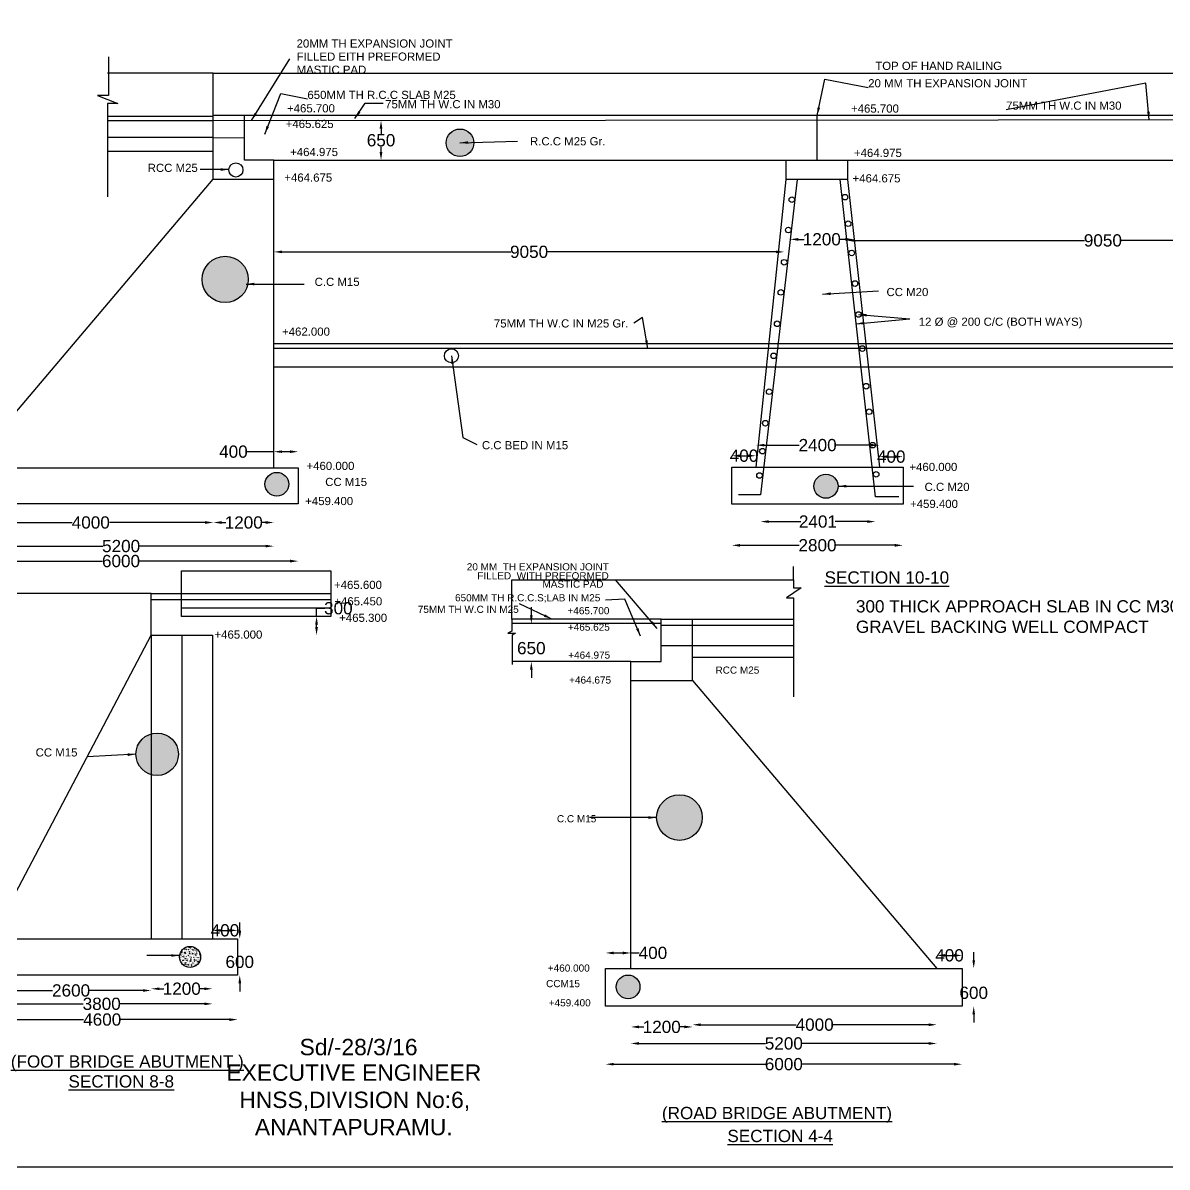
# Model space of a CAD drawing. Header units: inches. Extents: x 20490 to 23687, y 63 to 1928.
# Drawn here: x 21970 to 23091, y 63 to 1184 of the extents above; entities that cross this region are included whole.
import ezdxf

# ---------------------------------------------------------------- set-up
doc = ezdxf.new("R2010")
doc.units = ezdxf.units.IN
doc.header["$MEASUREMENT"] = 0
doc.layers.add('DIMENSIONS', color=255, linetype='Continuous')
doc.layers.add('TEXT', color=1, linetype='Continuous')
doc.styles.get("Standard").update_dxf_attribs({"font": 'arial.ttf', "height": 12})
doc.dimstyles.get("Standard").update_dxf_attribs({"dimtxt": 12, "dimasz": 8, "dimexe": 0.18, "dimexo": 0.0625, "dimgap": 0.09, "dimtad": 0, "dimtih": 1, "dimtoh": 1, "dimdec": 4, "dimzin": 0, "dimdsep": 46, "dimtxsty": 'Standard', "dimcen": 0.09, "dimse1": 1, "dimse2": 1, "dimadec": 0, "dimazin": 0, "dimtfac": 1, "dimtdec": 4, "dimtofl": 0, "dimtmove": 0, "dimatfit": 3, "dimfxl": 1, "dimtolj": 1, "dimtzin": 0, "dimarcsym": 0})
pattern_1 = [(50, (0, 0), (3.5863009, -0.31376067), [0.375, -4.125]), (355, (0, 0), (-0.69375667, 3.76096067), [0.3, -3.3]), (100.4514, (0.299, -0.026), (2.8925469, 3.4471977), [0.31870095, -3.50571056]), (46.1842, (0, 1), (5.33620524, -0.8275951), [0.5625, -6.1875]), (96.6356, (0.4447, 0.931), (4.6733135, 4.8705894), [0.4780514, -5.258565]), (351.1842, (0, 1), (4.6733097, 4.870593), [0.45, -4.95]), (21, (0.5, 0.75), (2.98453526, -2.01309445), [0.375, -4.125]), (326, (0.5, 0.75), (1.21657666, 3.6257502), [0.3, -3.3]), (71.4514, (0.7487, 0.5822), (4.20111314, 1.6126525), [0.31870095, -3.50571056]), (37.5, (0, 0), (0.06079928, 1.66446927), [0, -3.26, 0, -3.35, 0, -3.3125]), (7.5, (0, 0), (1.31534769, 1.97205856), [0, -1.91, 0, -3.185, 0, -1.2625]), (327.5, (-1.115, 0), (2.66911218, -0.11277436), [0, -1.25, 0, -3.9, 0, -5.175]), (317.5, (-1.615, 0), (2.91593085, 0.5005249), [0, -1.625, 0, -2.59, 0, -3.675])]

# ---------------------------------------------------------------- blocks, each defined once
blk = doc.blocks.new('*D88')
at = {"layer": 'Defpoints', "color": 0, "transparency": 16777216}
for p in [(22155.5, 602.6), (22257.5, 602.6), (22155.5, 584.3)]:
    blk.add_point(p, dxfattribs=at)
at = {"layer": 'DIMENSIONS', "color": 0, "lineweight": -2, "transparency": 16777216}
for p, q in [((22257.5, 602.6), (22257.5, 610.6)), ((22257.5, 610.6), (22265.5, 610.6)), ((22257.5, 592.3), (22257.5, 594.6))]:
    blk.add_line(p, q, dxfattribs=at)
at = {"layer": 'DIMENSIONS', "color": 0, "transparency": 16777216}
for points in [[(22256.2, 594.6), (22258.9, 594.6), (22257.5, 602.6)], [(22256.2, 592.3), (22258.9, 592.3), (22257.5, 584.3)]]:
    blk.add_solid(points, dxfattribs=at)
at = {"layer": 'DIMENSIONS', "color": 0, "transparency": 16777216, "insert": (22278.9, 610.6), "char_height": 12, "attachment_point": 5}
blk.add_mtext('\\A1;300', dxfattribs=at)
blk = doc.blocks.new('*D89')
at = {"layer": 'Defpoints', "color": 0, "transparency": 16777216}
for p in [(22180.2, 295.1), (22155.5, 286.8), (22180.2, 286.8)]:
    blk.add_point(p, dxfattribs=at)
at = {"layer": 'DIMENSIONS', "color": 0, "lineweight": -2, "transparency": 16777216}
blk.add_line((22163.5, 295.1), (22172.2, 295.1), dxfattribs=at)
at = {"layer": 'DIMENSIONS', "color": 0, "transparency": 16777216}
for points in [[(22163.5, 296.4), (22163.5, 293.8), (22155.5, 295.1)], [(22172.2, 296.4), (22172.2, 293.8), (22180.2, 295.1)]]:
    blk.add_solid(points, dxfattribs=at)
at = {"layer": 'DIMENSIONS', "color": 0, "transparency": 16777216, "insert": (22167.8, 295.1), "char_height": 12, "attachment_point": 5}
blk.add_mtext('\\A1;400', dxfattribs=at)
blk = doc.blocks.new('*D90')
at = {"layer": 'Defpoints', "color": 0, "transparency": 16777216}
for p in [(22180.2, 286.8), (22180.2, 251.2), (22182.3, 251.2)]:
    blk.add_point(p, dxfattribs=at)
at = {"layer": 'DIMENSIONS', "color": 0, "lineweight": -2, "transparency": 16777216}
for p, q in [((22182.3, 294.8), (22182.3, 302.8)), ((22182.3, 243.2), (22182.3, 235.2))]:
    blk.add_line(p, q, dxfattribs=at)
at = {"layer": 'DIMENSIONS', "color": 0, "transparency": 16777216}
for points in [[(22181, 294.8), (22183.7, 294.8), (22182.3, 286.8)], [(22181, 243.2), (22183.7, 243.2), (22182.3, 251.2)]]:
    blk.add_solid(points, dxfattribs=at)
at = {"layer": 'DIMENSIONS', "color": 0, "transparency": 16777216, "insert": (22182.3, 264.2), "char_height": 12, "attachment_point": 5}
blk.add_mtext('\\A1;600', dxfattribs=at)
blk = doc.blocks.new('*D92')
at = {"layer": 'Defpoints', "color": 0, "transparency": 16777216}
for p in [(21938.7, 286.8), (22095.5, 286.8), (22095.5, 236.2)]:
    blk.add_point(p, dxfattribs=at)
at = {"layer": 'DIMENSIONS', "color": 0, "lineweight": -2, "transparency": 16777216}
for p, q in [((21946.7, 236.2), (21999, 236.2)), ((22087.5, 236.2), (22035.2, 236.2))]:
    blk.add_line(p, q, dxfattribs=at)
at = {"layer": 'DIMENSIONS', "color": 0, "transparency": 16777216}
for points in [[(21946.7, 237.5), (21946.7, 234.9), (21938.7, 236.2)], [(22087.5, 237.5), (22087.5, 234.9), (22095.5, 236.2)]]:
    blk.add_solid(points, dxfattribs=at)
at = {"layer": 'DIMENSIONS', "color": 0, "transparency": 16777216, "insert": (22017.1, 236.2), "char_height": 12, "attachment_point": 5}
blk.add_mtext('\\A1;2600', dxfattribs=at)
blk = doc.blocks.new('*D93')
at = {"layer": 'Defpoints', "color": 0, "transparency": 16777216}
for p in [(22095.5, 286.8), (22155.5, 286.8), (22155.5, 237.9)]:
    blk.add_point(p, dxfattribs=at)
at = {"layer": 'DIMENSIONS', "color": 0, "lineweight": -2, "transparency": 16777216}
for p, q in [((22103.5, 237.9), (22108.1, 237.9)), ((22147.5, 237.9), (22142.9, 237.9))]:
    blk.add_line(p, q, dxfattribs=at)
at = {"layer": 'DIMENSIONS', "color": 0, "transparency": 16777216}
for points in [[(22103.5, 239.2), (22103.5, 236.6), (22095.5, 237.9)], [(22147.5, 239.2), (22147.5, 236.6), (22155.5, 237.9)]]:
    blk.add_solid(points, dxfattribs=at)
at = {"layer": 'DIMENSIONS', "color": 0, "transparency": 16777216, "insert": (22125.5, 237.9), "char_height": 12, "attachment_point": 5}
blk.add_mtext('\\A1;1200', dxfattribs=at)
blk = doc.blocks.new('*D94')
at = {"layer": 'Defpoints', "color": 0, "transparency": 16777216}
for p in [(21938.7, 286.8), (22155.5, 286.7), (22155.5, 223.1)]:
    blk.add_point(p, dxfattribs=at)
at = {"layer": 'DIMENSIONS', "color": 0, "lineweight": -2, "transparency": 16777216}
for p, q in [((21946.7, 223.1), (22029.1, 223.1)), ((22147.5, 223.1), (22065.1, 223.1))]:
    blk.add_line(p, q, dxfattribs=at)
at = {"layer": 'DIMENSIONS', "color": 0, "transparency": 16777216}
for points in [[(21946.7, 224.5), (21946.7, 221.8), (21938.7, 223.1)], [(22147.5, 224.5), (22147.5, 221.8), (22155.5, 223.1)]]:
    blk.add_solid(points, dxfattribs=at)
at = {"layer": 'DIMENSIONS', "color": 0, "transparency": 16777216, "insert": (22047.1, 223.1), "char_height": 12, "attachment_point": 5}
blk.add_mtext('\\A1;3800', dxfattribs=at)
blk = doc.blocks.new('*D95')
at = {"layer": 'Defpoints', "color": 0, "transparency": 16777216}
for p in [(21915.1, 251.2), (22180.2, 251.2), (22180.2, 207.7)]:
    blk.add_point(p, dxfattribs=at)
at = {"layer": 'DIMENSIONS', "color": 0, "lineweight": -2, "transparency": 16777216}
for p, q in [((21923.1, 207.7), (22029.4, 207.7)), ((22172.2, 207.7), (22065.9, 207.7))]:
    blk.add_line(p, q, dxfattribs=at)
at = {"layer": 'DIMENSIONS', "color": 0, "transparency": 16777216}
for points in [[(21923.1, 209), (21923.1, 206.3), (21915.1, 207.7)], [(22172.2, 209), (22172.2, 206.3), (22180.2, 207.7)]]:
    blk.add_solid(points, dxfattribs=at)
at = {"layer": 'DIMENSIONS', "color": 0, "transparency": 16777216, "insert": (22047.6, 207.7), "char_height": 12, "attachment_point": 5}
blk.add_mtext('\\A1;4600', dxfattribs=at)
blk = doc.blocks.new('*D96')
at = {"layer": 'Defpoints', "color": 0, "transparency": 16777216}
for p in [(22565.4, 273), (22540.7, 257.9), (22565.4, 257.9)]:
    blk.add_point(p, dxfattribs=at)
at = {"layer": 'DIMENSIONS', "color": 0, "lineweight": -2, "transparency": 16777216}
for p, q in [((22548.7, 273), (22557.4, 273)), ((22565.4, 273), (22573.4, 273))]:
    blk.add_line(p, q, dxfattribs=at)
at = {"layer": 'DIMENSIONS', "color": 0, "transparency": 16777216}
for points in [[(22548.7, 274.3), (22548.7, 271.6), (22540.7, 273)], [(22557.4, 274.3), (22557.4, 271.6), (22565.4, 273)]]:
    blk.add_solid(points, dxfattribs=at)
at = {"layer": 'DIMENSIONS', "color": 0, "transparency": 16777216, "insert": (22587, 273), "char_height": 12, "attachment_point": 5}
blk.add_mtext('\\A1;400', dxfattribs=at)
blk = doc.blocks.new('*D97')
at = {"layer": 'Defpoints', "color": 0, "transparency": 16777216}
for p in [(22625.8, 539.9), (22565.4, 257.9), (22625.8, 200.5)]:
    blk.add_point(p, dxfattribs=at)
at = {"layer": 'DIMENSIONS', "color": 0, "lineweight": -2, "transparency": 16777216}
for p, q in [((22573.4, 200.5), (22578.2, 200.5)), ((22617.8, 200.5), (22613, 200.5))]:
    blk.add_line(p, q, dxfattribs=at)
at = {"layer": 'DIMENSIONS', "color": 0, "transparency": 16777216}
for points in [[(22573.4, 201.9), (22573.4, 199.2), (22565.4, 200.5)], [(22617.8, 201.9), (22617.8, 199.2), (22625.8, 200.5)]]:
    blk.add_solid(points, dxfattribs=at)
at = {"layer": 'DIMENSIONS', "color": 0, "transparency": 16777216, "insert": (22595.6, 200.5), "char_height": 12, "attachment_point": 5}
blk.add_mtext('\\A1;1200', dxfattribs=at)
blk = doc.blocks.new('*D98')
at = {"layer": 'Defpoints', "color": 0, "transparency": 16777216}
for p in [(22625.8, 539.8), (22865, 257.9), (22865, 202.7)]:
    blk.add_point(p, dxfattribs=at)
at = {"layer": 'DIMENSIONS', "color": 0, "lineweight": -2, "transparency": 16777216}
for p, q in [((22633.8, 202.7), (22727.2, 202.7)), ((22857, 202.7), (22763.6, 202.7))]:
    blk.add_line(p, q, dxfattribs=at)
at = {"layer": 'DIMENSIONS', "color": 0, "transparency": 16777216}
for points in [[(22633.8, 204), (22633.8, 201.3), (22625.8, 202.7)], [(22857, 204), (22857, 201.3), (22865, 202.7)]]:
    blk.add_solid(points, dxfattribs=at)
at = {"layer": 'DIMENSIONS', "color": 0, "transparency": 16777216, "insert": (22745.4, 202.7), "char_height": 12, "attachment_point": 5}
blk.add_mtext('\\A1;4000', dxfattribs=at)
blk = doc.blocks.new('*D99')
at = {"layer": 'Defpoints', "color": 0, "transparency": 16777216}
for p in [(22565.4, 257.9), (22865, 257.8), (22865, 184.3)]:
    blk.add_point(p, dxfattribs=at)
at = {"layer": 'DIMENSIONS', "color": 0, "lineweight": -2, "transparency": 16777216}
for p, q in [((22573.4, 184.3), (22697.2, 184.3)), ((22857, 184.3), (22733.2, 184.3))]:
    blk.add_line(p, q, dxfattribs=at)
at = {"layer": 'DIMENSIONS', "color": 0, "transparency": 16777216}
for points in [[(22573.4, 185.7), (22573.4, 183), (22565.4, 184.3)], [(22857, 185.7), (22857, 183), (22865, 184.3)]]:
    blk.add_solid(points, dxfattribs=at)
at = {"layer": 'DIMENSIONS', "color": 0, "transparency": 16777216, "insert": (22715.2, 184.3), "char_height": 12, "attachment_point": 5}
blk.add_mtext('\\A1;5200', dxfattribs=at)
blk = doc.blocks.new('*D100')
at = {"layer": 'Defpoints', "color": 0, "transparency": 16777216}
for p in [(22540.7, 220.9), (22889.8, 220.9), (22889.8, 164)]:
    blk.add_point(p, dxfattribs=at)
at = {"layer": 'DIMENSIONS', "color": 0, "lineweight": -2, "transparency": 16777216}
for p, q in [((22548.7, 164), (22697.2, 164)), ((22881.8, 164), (22733.3, 164))]:
    blk.add_line(p, q, dxfattribs=at)
at = {"layer": 'DIMENSIONS', "color": 0, "transparency": 16777216}
for points in [[(22548.7, 165.3), (22548.7, 162.7), (22540.7, 164)], [(22881.8, 165.3), (22881.8, 162.7), (22889.8, 164)]]:
    blk.add_solid(points, dxfattribs=at)
at = {"layer": 'DIMENSIONS', "color": 0, "transparency": 16777216, "insert": (22715.2, 164), "char_height": 12, "attachment_point": 5}
blk.add_mtext('\\A1;6000', dxfattribs=at)
blk = doc.blocks.new('*D101')
at = {"layer": 'Defpoints', "color": 0, "transparency": 16777216}
for p in [(22889.8, 257.9), (22889.8, 220.9), (22901.2, 220.9)]:
    blk.add_point(p, dxfattribs=at)
at = {"layer": 'DIMENSIONS', "color": 0, "lineweight": -2, "transparency": 16777216}
for p, q in [((22901.2, 265.9), (22901.2, 273.9)), ((22901.2, 212.9), (22901.2, 204.9))]:
    blk.add_line(p, q, dxfattribs=at)
at = {"layer": 'DIMENSIONS', "color": 0, "transparency": 16777216}
for points in [[(22899.9, 265.9), (22902.5, 265.9), (22901.2, 257.9)], [(22899.9, 212.9), (22902.5, 212.9), (22901.2, 220.9)]]:
    blk.add_solid(points, dxfattribs=at)
at = {"layer": 'DIMENSIONS', "color": 0, "transparency": 16777216, "insert": (22901.2, 233.9), "char_height": 12, "attachment_point": 5}
blk.add_mtext('\\A1;600', dxfattribs=at)
blk = doc.blocks.new('*D102')
at = {"layer": 'Defpoints', "color": 0, "transparency": 16777216}
for p in [(22889.9, 270.6), (22865, 257.9), (22889.9, 257.9)]:
    blk.add_point(p, dxfattribs=at)
at = {"layer": 'DIMENSIONS', "color": 0, "lineweight": -2, "transparency": 16777216}
blk.add_line((22873, 270.6), (22881.9, 270.6), dxfattribs=at)
at = {"layer": 'DIMENSIONS', "color": 0, "transparency": 16777216}
for points in [[(22873, 271.9), (22873, 269.2), (22865, 270.6)], [(22881.9, 271.9), (22881.9, 269.2), (22889.9, 270.6)]]:
    blk.add_solid(points, dxfattribs=at)
at = {"layer": 'DIMENSIONS', "color": 0, "transparency": 16777216, "insert": (22877.5, 270.6), "char_height": 12, "attachment_point": 5}
blk.add_mtext('\\A1;400', dxfattribs=at)
blk = doc.blocks.new('*D103')
at = {"layer": 'Defpoints', "color": 0, "transparency": 16777216}
for p in [(22469.6, 595.6), (22467.9, 558.5), (22469.6, 558.5)]:
    blk.add_point(p, dxfattribs=at)
at = {"layer": 'DIMENSIONS', "color": 0, "lineweight": -2, "transparency": 16777216}
for p, q in [((22467.9, 603.6), (22467.9, 611.6)), ((22467.9, 550.5), (22467.9, 542.5))]:
    blk.add_line(p, q, dxfattribs=at)
at = {"layer": 'DIMENSIONS', "color": 0, "transparency": 16777216}
for points in [[(22466.6, 603.6), (22469.2, 603.6), (22467.9, 595.6)], [(22466.6, 550.5), (22469.2, 550.5), (22467.9, 558.5)]]:
    blk.add_solid(points, dxfattribs=at)
at = {"layer": 'DIMENSIONS', "color": 0, "transparency": 16777216, "insert": (22467.9, 571.5), "char_height": 12, "attachment_point": 5}
blk.add_mtext('\\A1;650', dxfattribs=at)
blk = doc.blocks.new('*D104')
at = {"layer": 'Defpoints', "color": 0, "transparency": 16777216}
for p in [(22313.4, 1088.4), (22313.4, 1049.5), (22320.7, 1049.5)]:
    blk.add_point(p, dxfattribs=at)
at = {"layer": 'DIMENSIONS', "color": 0, "lineweight": -2, "transparency": 16777216}
for p, q in [((22320.7, 1080.4), (22320.7, 1075.2)), ((22320.7, 1057.5), (22320.7, 1062.7))]:
    blk.add_line(p, q, dxfattribs=at)
at = {"layer": 'DIMENSIONS', "color": 0, "transparency": 16777216}
for points in [[(22319.3, 1080.4), (22322, 1080.4), (22320.7, 1088.4)], [(22319.3, 1057.5), (22322, 1057.5), (22320.7, 1049.5)]]:
    blk.add_solid(points, dxfattribs=at)
at = {"layer": 'DIMENSIONS', "color": 0, "transparency": 16777216, "insert": (22320.7, 1069), "char_height": 12, "attachment_point": 5}
blk.add_mtext('\\A1;650', dxfattribs=at)
blk = doc.blocks.new('*D105')
at = {"layer": 'Defpoints', "color": 0, "transparency": 16777216}
for p in [(22215.7, 957.1), (22715.6, 959.7), (22715.6, 952.3)]:
    blk.add_point(p, dxfattribs=at)
at = {"layer": 'DIMENSIONS', "color": 0, "lineweight": -2, "transparency": 16777216}
for p, q in [((22223.7, 959.7), (22447.7, 959.7)), ((22707.6, 959.7), (22483.7, 959.7))]:
    blk.add_line(p, q, dxfattribs=at)
at = {"layer": 'DIMENSIONS', "color": 0, "transparency": 16777216}
for points in [[(22223.7, 961), (22223.7, 958.4), (22215.7, 959.7)], [(22707.6, 961), (22707.6, 958.4), (22715.6, 959.7)]]:
    blk.add_solid(points, dxfattribs=at)
at = {"layer": 'DIMENSIONS', "color": 0, "transparency": 16777216, "insert": (22465.7, 959.7), "char_height": 12, "attachment_point": 5}
blk.add_mtext('\\A1;9050', dxfattribs=at)
blk = doc.blocks.new('*D106')
at = {"layer": 'Defpoints', "color": 0, "transparency": 16777216}
for p in [(22776.9, 970.9), (23278.5, 970.9), (23278.5, 970.9)]:
    blk.add_point(p, dxfattribs=at)
at = {"layer": 'DIMENSIONS', "color": 0, "lineweight": -2, "transparency": 16777216}
for p, q in [((22784.9, 970.9), (23009.7, 970.9)), ((23270.5, 970.9), (23045.7, 970.9))]:
    blk.add_line(p, q, dxfattribs=at)
at = {"layer": 'DIMENSIONS', "color": 0, "transparency": 16777216}
for points in [[(22784.9, 972.2), (22784.9, 969.5), (22776.9, 970.9)], [(23270.5, 972.2), (23270.5, 969.5), (23278.5, 970.9)]]:
    blk.add_solid(points, dxfattribs=at)
at = {"layer": 'DIMENSIONS', "color": 0, "transparency": 16777216, "insert": (23027.7, 970.9), "char_height": 12, "attachment_point": 5}
blk.add_mtext('\\A1;9050', dxfattribs=at)
blk = doc.blocks.new('*D109')
at = {"layer": 'Defpoints', "color": 0, "transparency": 16777216}
for p in [(22239.6, 764), (22215.7, 748.2), (22239.6, 748.2)]:
    blk.add_point(p, dxfattribs=at)
at = {"layer": 'DIMENSIONS', "color": 0, "lineweight": -2, "transparency": 16777216}
for p, q in [((22215.7, 764), (22189.7, 764)), ((22231.6, 764), (22223.7, 764))]:
    blk.add_line(p, q, dxfattribs=at)
at = {"layer": 'DIMENSIONS', "color": 0, "transparency": 16777216}
for points in [[(22223.7, 765.3), (22223.7, 762.7), (22215.7, 764)], [(22231.6, 765.3), (22231.6, 762.7), (22239.6, 764)]]:
    blk.add_solid(points, dxfattribs=at)
at = {"layer": 'DIMENSIONS', "color": 0, "transparency": 16777216, "insert": (22176.1, 764), "char_height": 12, "attachment_point": 5}
blk.add_mtext('\\A1;400', dxfattribs=at)
blk = doc.blocks.new('*D110')
at = {"layer": 'Defpoints', "color": 0, "transparency": 16777216}
for p in [(22156.4, 1031.1), (21916.5, 748.2), (22156.4, 694.6)]:
    blk.add_point(p, dxfattribs=at)
at = {"layer": 'DIMENSIONS', "color": 0, "lineweight": -2, "transparency": 16777216}
for p, q in [((21924.5, 694.6), (22018.2, 694.6)), ((22148.4, 694.6), (22054.7, 694.6))]:
    blk.add_line(p, q, dxfattribs=at)
at = {"layer": 'DIMENSIONS', "color": 0, "transparency": 16777216}
for points in [[(21924.5, 696), (21924.5, 693.3), (21916.5, 694.6)], [(22148.4, 696), (22148.4, 693.3), (22156.4, 694.6)]]:
    blk.add_solid(points, dxfattribs=at)
at = {"layer": 'DIMENSIONS', "color": 0, "transparency": 16777216, "insert": (22036.4, 694.6), "char_height": 12, "attachment_point": 5}
blk.add_mtext('\\A1;4000', dxfattribs=at)
blk = doc.blocks.new('*D111')
at = {"layer": 'Defpoints', "color": 0, "transparency": 16777216}
for p in [(22156.6, 1031.1), (22215.7, 1031.1), (22215.7, 694.6)]:
    blk.add_point(p, dxfattribs=at)
at = {"layer": 'DIMENSIONS', "color": 0, "lineweight": -2, "transparency": 16777216}
for p, q in [((22164.6, 694.6), (22168.8, 694.6)), ((22207.7, 694.6), (22203.6, 694.6))]:
    blk.add_line(p, q, dxfattribs=at)
at = {"layer": 'DIMENSIONS', "color": 0, "transparency": 16777216}
for points in [[(22164.6, 696), (22164.6, 693.3), (22156.6, 694.6)], [(22207.7, 696), (22207.7, 693.3), (22215.7, 694.6)]]:
    blk.add_solid(points, dxfattribs=at)
at = {"layer": 'DIMENSIONS', "color": 0, "transparency": 16777216, "insert": (22186.2, 694.6), "char_height": 12, "attachment_point": 5}
blk.add_mtext('\\A1;1200', dxfattribs=at)
blk = doc.blocks.new('*D112')
at = {"layer": 'Defpoints', "color": 0, "transparency": 16777216}
for p in [(22215.7, 756.2), (21916.5, 748.2), (22215.7, 671.5)]:
    blk.add_point(p, dxfattribs=at)
at = {"layer": 'DIMENSIONS', "color": 0, "lineweight": -2, "transparency": 16777216}
for p, q in [((21924.5, 671.5), (22048.1, 671.5)), ((22207.7, 671.5), (22084.1, 671.5))]:
    blk.add_line(p, q, dxfattribs=at)
at = {"layer": 'DIMENSIONS', "color": 0, "transparency": 16777216}
for points in [[(21924.5, 672.8), (21924.5, 670.2), (21916.5, 671.5)], [(22207.7, 672.8), (22207.7, 670.2), (22215.7, 671.5)]]:
    blk.add_solid(points, dxfattribs=at)
at = {"layer": 'DIMENSIONS', "color": 0, "transparency": 16777216, "insert": (22066.1, 671.5), "char_height": 12, "attachment_point": 5}
blk.add_mtext('\\A1;5200', dxfattribs=at)
blk = doc.blocks.new('*D113')
at = {"layer": 'Defpoints', "color": 0, "transparency": 16777216}
for p in [(21892.4, 712.9), (22239.6, 712.9), (22239.6, 656.8)]:
    blk.add_point(p, dxfattribs=at)
at = {"layer": 'DIMENSIONS', "color": 0, "lineweight": -2, "transparency": 16777216}
for p, q in [((21900.4, 656.8), (22047.9, 656.8)), ((22231.6, 656.8), (22084, 656.8))]:
    blk.add_line(p, q, dxfattribs=at)
at = {"layer": 'DIMENSIONS', "color": 0, "transparency": 16777216}
for points in [[(21900.4, 658.2), (21900.4, 655.5), (21892.4, 656.8)], [(22231.6, 658.2), (22231.6, 655.5), (22239.6, 656.8)]]:
    blk.add_solid(points, dxfattribs=at)
at = {"layer": 'DIMENSIONS', "color": 0, "transparency": 16777216, "insert": (22066, 656.8), "char_height": 12, "attachment_point": 5}
blk.add_mtext('\\A1;6000', dxfattribs=at)
blk = doc.blocks.new('*D115')
at = {"layer": 'Defpoints', "color": 0, "transparency": 16777216}
for p in [(22688.1, 760), (22664.4, 748.8), (22688.1, 748.8)]:
    blk.add_point(p, dxfattribs=at)
at = {"layer": 'DIMENSIONS', "color": 0, "lineweight": -2, "transparency": 16777216}
blk.add_line((22672.4, 760), (22680.1, 760), dxfattribs=at)
at = {"layer": 'DIMENSIONS', "color": 0, "transparency": 16777216}
for points in [[(22672.4, 761.3), (22672.4, 758.7), (22664.4, 760)], [(22680.1, 761.3), (22680.1, 758.7), (22688.1, 760)]]:
    blk.add_solid(points, dxfattribs=at)
at = {"layer": 'DIMENSIONS', "color": 0, "transparency": 16777216, "insert": (22676.2, 760), "char_height": 12, "attachment_point": 5}
blk.add_mtext('\\A1;400', dxfattribs=at)
blk = doc.blocks.new('*D116')
at = {"layer": 'Defpoints', "color": 0, "transparency": 16777216}
for p in [(22808.5, 770.4), (22808.5, 752.4), (22688.1, 748.8)]:
    blk.add_point(p, dxfattribs=at)
at = {"layer": 'DIMENSIONS', "color": 0, "lineweight": -2, "transparency": 16777216}
for p, q in [((22696.1, 770.4), (22730.2, 770.4)), ((22800.5, 770.4), (22766.4, 770.4))]:
    blk.add_line(p, q, dxfattribs=at)
at = {"layer": 'DIMENSIONS', "color": 0, "transparency": 16777216}
for points in [[(22696.1, 771.7), (22696.1, 769.1), (22688.1, 770.4)], [(22800.5, 771.7), (22800.5, 769.1), (22808.5, 770.4)]]:
    blk.add_solid(points, dxfattribs=at)
at = {"layer": 'DIMENSIONS', "color": 0, "transparency": 16777216, "insert": (22748.3, 770.4), "char_height": 12, "attachment_point": 5}
blk.add_mtext('\\A1;2400', dxfattribs=at)
blk = doc.blocks.new('*D117')
at = {"layer": 'Defpoints', "color": 0, "transparency": 16777216}
for p in [(22831.9, 759.1), (22808.9, 748.8), (22831.9, 748.8)]:
    blk.add_point(p, dxfattribs=at)
at = {"layer": 'DIMENSIONS', "color": 0, "lineweight": -2, "transparency": 16777216}
blk.add_line((22816.9, 759.1), (22823.9, 759.1), dxfattribs=at)
at = {"layer": 'DIMENSIONS', "color": 0, "transparency": 16777216}
for points in [[(22816.9, 760.5), (22816.9, 757.8), (22808.9, 759.1)], [(22823.9, 760.5), (22823.9, 757.8), (22831.9, 759.1)]]:
    blk.add_solid(points, dxfattribs=at)
at = {"layer": 'DIMENSIONS', "color": 0, "transparency": 16777216, "insert": (22820.4, 759.1), "char_height": 12, "attachment_point": 5}
blk.add_mtext('\\A1;400', dxfattribs=at)
blk = doc.blocks.new('*D118')
at = {"layer": 'Defpoints', "color": 0, "transparency": 16777216}
for p in [(22692.3, 721.6), (22805, 719.8), (22805, 695.5)]:
    blk.add_point(p, dxfattribs=at)
at = {"layer": 'DIMENSIONS', "color": 0, "lineweight": -2, "transparency": 16777216}
for p, q in [((22700.3, 695.5), (22731.7, 695.5)), ((22797, 695.5), (22765.6, 695.5))]:
    blk.add_line(p, q, dxfattribs=at)
at = {"layer": 'DIMENSIONS', "color": 0, "transparency": 16777216}
for points in [[(22700.3, 696.8), (22700.3, 694.2), (22692.3, 695.5)], [(22797, 696.8), (22797, 694.2), (22805, 695.5)]]:
    blk.add_solid(points, dxfattribs=at)
at = {"layer": 'DIMENSIONS', "color": 0, "transparency": 16777216, "insert": (22748.6, 695.5), "char_height": 12, "attachment_point": 5}
blk.add_mtext('\\A1;2401', dxfattribs=at)
blk = doc.blocks.new('*D119')
at = {"layer": 'Defpoints', "color": 0, "transparency": 16777216}
for p in [(22664.4, 712.7), (22831.9, 712.7), (22831.9, 672.3)]:
    blk.add_point(p, dxfattribs=at)
at = {"layer": 'DIMENSIONS', "color": 0, "lineweight": -2, "transparency": 16777216}
for p, q in [((22672.4, 672.3), (22730.1, 672.3)), ((22823.9, 672.3), (22766.3, 672.3))]:
    blk.add_line(p, q, dxfattribs=at)
at = {"layer": 'DIMENSIONS', "color": 0, "transparency": 16777216}
for points in [[(22672.4, 673.6), (22672.4, 670.9), (22664.4, 672.3)], [(22823.9, 673.6), (22823.9, 670.9), (22831.9, 672.3)]]:
    blk.add_solid(points, dxfattribs=at)
at = {"layer": 'DIMENSIONS', "color": 0, "transparency": 16777216, "insert": (22748.2, 672.3), "char_height": 12, "attachment_point": 5}
blk.add_mtext('\\A1;2800', dxfattribs=at)
blk = doc.blocks.new('*D120')
at = {"layer": 'Defpoints', "color": 0, "transparency": 16777216}
for p in [(22721.4, 971.2), (22783.4, 972), (22783.4, 972)]:
    blk.add_point(p, dxfattribs=at)
at = {"layer": 'DIMENSIONS', "color": 0, "lineweight": -2, "transparency": 16777216}
for p, q in [((22729.4, 972), (22735, 972)), ((22775.4, 972), (22769.8, 972))]:
    blk.add_line(p, q, dxfattribs=at)
at = {"layer": 'DIMENSIONS', "color": 0, "transparency": 16777216}
for points in [[(22729.4, 973.3), (22729.4, 970.6), (22721.4, 972)], [(22775.4, 973.3), (22775.4, 970.6), (22783.4, 972)]]:
    blk.add_solid(points, dxfattribs=at)
at = {"layer": 'DIMENSIONS', "color": 0, "transparency": 16777216, "insert": (22752.4, 972), "char_height": 12, "attachment_point": 5}
blk.add_mtext('\\A1;1200', dxfattribs=at)

msp = doc.modelspace()

# ---------------------------------------------------------------- hatches: boundary and pattern name
at = {"layer": 'DIMENSIONS'}
h = msp.add_hatch(dxfattribs=at)
h.set_pattern_fill('AR-CONC', color=0, scale=0.5, style=0)
h.set_pattern_definition(pattern_1)
h.paths.add_polyline_path([(22190.6933, 932.74125, 1), (22145.44725, 932.74125, 1)])
h.paths.add_polyline_path([(22384.52463, 1066.59448, 1), (22411.51372, 1066.59448, 1)])
h.paths.add_polyline_path([(22207.01938, 732.0931, 1), (22230.28109, 732.0931, 1)])
h.paths.add_polyline_path([(22768.27275, 730.19336, 1), (22744.64878, 730.19336, 1)])
h = msp.add_hatch(dxfattribs=at)
h.set_pattern_fill('AR-CONC', color=0, scale=0.5, style=0)
h.set_pattern_definition(pattern_1)
h.paths.add_polyline_path([(22590.63585, 405.63792, 1), (22635.37337, 405.63792, 1)])
h.paths.add_polyline_path([(22574.30013, 239.77339, 1), (22551.07102, 239.77339, 1)])
h.paths.add_polyline_path([(22095.52454, 487.57216), (22095.52454, 447.72131, 0.500683353), (22122.15236, 467.64673, 0.500683353)])
h.paths.add_polyline_path([(22095.52454, 487.57216, 0.332726185), (22080.61447, 467.64673, 0.332726185), (22095.52454, 447.72131)])
h = msp.add_hatch(dxfattribs=at)
h.set_pattern_fill('AR-CONC', color=0, scale=0.5, style=0)
h.set_pattern_definition(pattern_1)
h.paths.add_polyline_path([(22143.99193, 269.08915, 1), (22123.33742, 269.08915, 1)])

# ---------------------------------------------------------------- linework, layer by layer
at = {"color": 0}
for points in [[(23646.15949, 63.2084), (20490.14615, 63.2084), (20490.14615, 1928.35646), (23646.15949, 1928.35646)], [(22717.38207, 1049.56559), (22777.68323, 1049.56559), (22777.68323, 1030.51844), (22717.38207, 1030.51844)], [(21892.36953, 748.24272), (22239.55985, 748.24272), (22239.55985, 712.89353), (21892.36953, 712.89353)], [(22664.42795, 748.76119), (22831.94481, 748.76119), (22831.94481, 712.73804), (22664.42795, 712.73804)], [(21915.13555, 286.7789), (22180.15274, 286.7789), (22180.15274, 251.16109), (21915.13555, 251.16109)], [(22540.68045, 257.87052), (22889.81158, 257.87052), (22889.81158, 220.9285), (22540.68045, 220.9285)]]:
    msp.add_lwpolyline(points, close=True, dxfattribs=at)
for points in [[(22053.58797, 1150.82686), (22053.58797, 1113.00398), (22042.96895, 1113.00398), (22062.9817, 1105.11288), (22052.77112, 1105.11288), (22052.77112, 1013.66305)], [(21916.48371, 748.24272), (22156.39636, 1031.07067), (22156.39636, 1134.73051), (23309.29378, 1134.73051), (23309.29378, 1049.67192), (23278.4695, 1049.67192), (23278.4695, 1031.10635), (23338.94814, 1031.10635), (23581.08104, 749.13013)], [(22156.39636, 1134.81729), (22052.77112, 1134.81729)], [(22156.39636, 1092.17615), (22052.77112, 1092.17615)], [(22156.39636, 1088.01107), (22052.77112, 1088.01107)], [(23338.94814, 1031.10635), (23338.94814, 1093.3245), (23309.29378, 1093.3245), (22156.39636, 1093.3245)], [(22156.39636, 1088.26167), (23309.29378, 1089.36844)], [(22215.71491, 748.24272), (22215.71491, 1049.47051), (22187.05248, 1049.47051), (22187.05248, 1093.3245)], [(22747.83647, 1049.57136), (22747.83647, 1093.3245)], [(22156.39636, 1071.67115), (22052.77112, 1071.67115)], [(22156.39636, 1058.10795), (22052.77112, 1058.10795)], [(22215.71491, 1049.47051), (23278.4695, 1049.67192)], [(22156.39636, 1031.07067), (22215.71491, 1031.07067)], [(22728.3309, 1030.51844), (22692.30657, 721.62982), (22670.64977, 721.62982)], [(22688.06217, 748.76119), (22717.38207, 1030.51844)], [(22827.7784, 719.75006), (22804.97445, 719.75006), (22770.24283, 1030.51844)], [(22777.68323, 1030.51844), (22808.90517, 748.76119)], [(22215.71491, 870.12291), (23278.4695, 870.12291)], [(23278.4695, 865.03138), (22215.71491, 865.03138)], [(22215.71491, 847.1754), (23278.4695, 847.1754)], [(22448.93852, 600.10658), (22448.93852, 638.4747), (22724.72759, 638.4747), (22724.72759, 651.38989)], [(22095.52454, 625.20481), (22271.58706, 625.20481), (22271.58706, 602.62929), (22125.16003, 602.62929), (22125.16003, 647.19094), (22271.58706, 647.19094), (22271.58706, 647.19094)], [(22271.58706, 647.19094), (22271.58706, 625.20481)], [(22724.72759, 638.4747), (22724.72759, 630.72498), (22732.22399, 630.72498), (22717.7398, 620.84639), (22724.72759, 620.84639), (22724.72759, 523.90216)], [(22095.52454, 584.31461), (22095.52454, 625.20481), (21895.83753, 625.20481)], [(22095.52454, 619.28327), (22271.58706, 619.28327)], [(22271.58706, 610.75405), (22125.16003, 610.75405)], [(22565.41754, 558.53347), (22595.19718, 558.53347), (22595.19718, 600.10658), (22448.93852, 600.10658), (22448.93852, 588.3021), (22444.72885, 586.36498), (22452.43131, 586.36498), (22449.26871, 584.3259), (22449.26871, 555.65788)], [(22595.19718, 595.61051), (22448.93852, 595.61051)], [(22595.19718, 600.10658), (22724.72759, 600.10658)], [(22595.19718, 594.11794), (22724.72759, 594.11794)], [(22724.72759, 562.26927), (22625.76371, 562.26927), (22625.76371, 600.10658)], [(21938.67192, 286.7789), (22095.52454, 584.31461), (22155.4676, 584.31461), (22155.4676, 286.7789)], [(22095.52454, 584.31461), (22095.52454, 286.7789)], [(22125.49607, 584.31461), (22125.49607, 286.7789)], [(22595.19718, 574.28124), (22724.72759, 574.28124)], [(22565.41754, 539.8629), (22625.76371, 539.8629), (22625.76371, 562.26927)], [(22565.41754, 257.87052), (22565.41754, 558.53347), (22449.22068, 558.53347)], [(22625.76371, 539.8629), (22865.03471, 257.87052)]]:
    msp.add_lwpolyline(points, dxfattribs=at)
for centre, radius in [((22398.01917, 1066.59448), 13.49455), ((22178.51659, 1039.96809), 6.90218), ((22723.04619, 1010.87914), 2.73385), ((22775.17269, 1013.35384), 2.73385), ((22778.23265, 987.30776), 2.73385), ((22719.67237, 981.07509), 2.73385), ((22168.07028, 932.74125), 22.62302), ((22781.66379, 958.66852), 2.73385), ((22715.59993, 949.56017), 2.73385), ((22784.98716, 928.70025), 2.73385), ((22712.28408, 920.01779), 2.73385), ((22788.31403, 898.37962), 2.73385), ((22708.68966, 889.29578), 2.73385), ((22389.65313, 857.91474), 6.90653), ((22792.0928, 865.03138), 2.73385), ((22705.2696, 857.91034), 2.73385), ((22795.8015, 828.13456), 2.73385), ((22700.88965, 822.7173), 2.73385), ((22798.81445, 803.11455), 2.73385), ((22697.10697, 791.87942), 2.73385), ((22694.24156, 764.51465), 2.73385), ((22802.27885, 770.40422), 2.73385), ((22218.65024, 732.0931), 11.63086), ((22691.42982, 740.66636), 2.73385), ((22756.46076, 730.19336), 11.81198), ((22805.65646, 741.82218), 2.73385), ((22101.38342, 467.64673), 20.76894), ((22613.00461, 405.63792), 22.36876), ((22133.66468, 269.08915), 10.32725), ((22562.68557, 239.77339), 11.61455)]:
    msp.add_circle(centre, radius, dxfattribs=at)
at = {"layer": 'DIMENSIONS', "color": 0}
msp.add_lwpolyline([(22156.39636, 1071.67115), (22187.05248, 1071.39751)], dxfattribs=at)

# ---------------------------------------------------------------- texts
at = {"layer": 'DIMENSIONS', "color": 0, "insert": (22785.8278, 618.51703), "char_height": 12, "width": 813.3041746, "attachment_point": 1}
msp.add_mtext('300 THICK APPROACH SLAB IN CC M30 WITH  150 C/CD/S AND U/S TOP AND BOTTOM  PM 125 THICK \\PGRAVEL BACKING WELL COMPACT', dxfattribs=at)
at = {"layer": 'TEXT', "color": 0}
for s, height, p in [('20MM TH EXPANSION JOINT', 8, (22237.98699, 1159.85971)), ('FILLED EITH PREFORMED', 8, (22237.98699, 1147.00841)), ('TOP OF HAND RAILING', 8, (22804.75212, 1137.95659)), ('MASTIC PAD', 8, (22237.98699, 1134.15712)), ('20 MM TH EXPANSION JOINT', 8, (22797.85108, 1120.89502)), ('650MM TH R.C.C SLAB M25', 8, (22248.561, 1109.49309)), ('+465.700', 8, (22228.60698, 1096.36808)), ('75MM TH W.C IN M30', 8, (22324.72442, 1100.37432)), ('+465.700', 8, (22781.0058, 1096.13411)), ('75MM TH W.C IN M30', 8, (22932.93509, 1098.9899)), ('+465.625', 8, (22227.31623, 1081.05387)), ('R.C.C M25 Gr.', 8, (22466.57398, 1064.04808)), ('+464.975', 8, (22231.63319, 1053.5761)), ('+464.975', 8, (22783.87459, 1052.69493)), ('RCC M25', 8, (22092.13261, 1038.06089)), ('+464.675', 8, (22225.94668, 1028.50949)), ('+464.675', 8, (22782.51832, 1027.76142)), ('C.C M15', 8, (22255.63401, 926.37027)), ('CC M20', 8, (22815.76774, 916.39333)), ('+462.000', 8, (22223.73977, 877.61096)), ('75MM TH W.C IN M25 Gr.', 8, (22431.24448, 885.67352)), ('12 Ø @ 200 C/C (BOTH WAYS)', 8, (22847.34006, 887.33538)), ('C.C BED IN M15', 8, (22419.4853, 766.35212)), ('+460.000', 8, (22247.68718, 746.09452)), ('+460.000', 8, (22838.21263, 745.05538)), ('CC M15', 8, (22266.02356, 730.36495)), ('C.C M20', 8, (22853.02475, 725.52873)), ('+459.400', 8, (22246.39067, 711.67452)), ('+459.400', 8, (22838.82981, 708.87969)), ('20 MM  TH EXPANSION JOINT', 7, (22404.67966, 647.74262)), ('FILLED  WITH PREFORMED', 7, (22414.97108, 638.94388)), ('%%USECTION 10-10', 12, (22755.105, 634.80183)), ('+465.600', 8, (22274.65298, 629.57005)), ('MASTIC PAD', 7, (22478.79763, 630.763)), ('+465.450', 8, (22274.96955, 613.4394)), ('650MM TH R.C.C.S;LAB IN M25', 7, (22393.1467, 617.41523)), ('+465.300', 8, (22279.71802, 597.30875)), ('75MM TH W.C IN M25', 7, (22356.70052, 606.08575)), ('+465.700', 7, (22503.3127, 604.77894)), ('+465.625', 7, (22503.71579, 588.66972)), ('+465.000', 8, (22157.52415, 580.86182)), ('+464.975', 7, (22504.04585, 561.2625)), ('RCC M25', 7, (22648.28224, 546.55388)), ('+464.675', 7, (22504.94504, 536.87515)), ('CC M15', 8, (21982.35685, 465.44219)), ('C.C M15', 7, (22492.96541, 400.96689)), ('+460.000', 7, (22484.04143, 254.70712)), ('CCM15', 7, (22482.36591, 239.45469)), ('+459.400', 7, (22484.97226, 220.66816)), ('Sd/-28/3/16', 16, (22240.92032, 172.8229)), ('%%U(FOOT BRIDGE ABUTMENT )', 12, (21958.08276, 160.6975)), ('%%USECTION 8-8', 12, (22014.53355, 141.19026)), ('%%U(ROAD BRIDGE ABUTMENT)', 12, (22595.81522, 110.22798)), ('%%USECTION 4-4', 12, (22659.92319, 87.73504))]:
    msp.add_text(s, height=height, dxfattribs=at).set_placement(p)
at = {"layer": 'TEXT', "color": 0, "insert": (22095.20501, 163.78885), "char_height": 16, "width": 395.6821278, "attachment_point": 1}
msp.add_mtext('\\pi74.043;EXECUTIVE ENGINEER  \\P\\pi86.698;HNSS,DIVISION No:6,\\P\\pi101.94;ANANTAPURAMU.', dxfattribs=at)

# ---------------------------------------------------------------- dimensions: what is measured, and where the dimension line sits
at = {"layer": 'DIMENSIONS', "color": 0}
for base, p1, p2, text, picture, middle in [((22320.66352, 1049.48902), (22313.39749, 1088.41239), (22313.40486, 1049.48902), '650', '*D104', (22320.66352, 1068.95071)), ((22257.54422, 602.62929), (22155.4676, 584.31461), (22155.4676, 602.62929), '300', '*D88', (22278.86614, 610.62929))]:
    dim = msp.add_linear_dim(base=base, p1=p1, p2=p2, angle=90, text=text, dimstyle='Standard', dxfattribs=at)
    dim.commit()
    dim.dimension.update_dxf_attribs({"geometry": picture, "text_midpoint": middle})
for base, p1, p2, text, picture, middle in [((22156.39636, 694.63395), (21916.48371, 748.24272), (22156.39636, 1031.07067), '4000', '*D110', (22036.44004, 694.63395)), ((22215.71491, 694.63395), (22156.64089, 1031.07067), (22215.71491, 1031.07067), '1200', '*D111', (22186.1779, 694.63395)), ((22783.40944, 971.9509), (22721.41706, 971.23611), (22783.40944, 971.9509), '1200', '*D120', (22752.41325, 971.9509)), ((23278.4695, 970.86756), (22776.90944, 970.86756), (23278.4695, 970.86756), '9050', '*D106', (23027.68947, 970.86756)), ((22715.62625, 959.71053), (22215.71491, 957.10856), (22715.62625, 952.29389), '9050', '*D105', (22465.67058, 959.71053)), ((22808.49795, 770.40422), (22688.06217, 748.76119), (22808.49795, 752.43603), '2400', '*D116', (22748.28006, 770.40422)), ((22215.71491, 671.50409), (21916.48371, 748.18022), (22215.71491, 756.23946), '5200', '*D112', (22066.09931, 671.50409)), ((22804.97445, 695.51477), (22692.30657, 721.62982), (22804.97445, 719.75006), '2401', '*D118', (22748.64051, 695.51477)), ((22239.55985, 656.84138), (21892.36953, 712.89353), (22239.55985, 712.89353), '6000', '*D113', (22065.96469, 656.84138)), ((22831.94481, 672.27329), (22664.42795, 712.73804), (22831.94481, 712.73804), '2800', '*D119', (22748.18638, 672.27329)), ((22625.76371, 200.54452), (22565.41754, 257.93302), (22625.76371, 539.8629), '1200', '*D97', (22595.59063, 200.54452)), ((22865.03471, 202.65879), (22625.76371, 539.8004), (22865.03471, 257.87052), '4000', '*D98', (22745.39921, 202.65879)), ((22095.52454, 236.19428), (21938.67192, 286.8414), (22095.52454, 286.7789), '2600', '*D92', (22017.09823, 236.19428)), ((22155.4676, 223.12963), (21938.67192, 286.7789), (22155.4676, 286.7164), '3800', '*D94', (22047.06976, 223.12963)), ((22155.4676, 237.91331), (22095.52454, 286.7789), (22155.4676, 286.7789), '1200', '*D93', (22125.49607, 237.91331)), ((22565.41754, 272.95288), (22540.68045, 257.87052), (22565.41754, 257.87052), '400', '*D96', (22586.98503, 272.95288)), ((22865.03471, 184.3478), (22565.41754, 257.87052), (22865.03471, 257.80802), '5200', '*D99', (22715.22613, 184.3478)), ((22180.15274, 207.65833), (21915.13555, 251.16109), (22180.15274, 251.16109), '4600', '*D95', (22047.64415, 207.65833)), ((22889.81158, 163.99501), (22540.68045, 220.9285), (22889.81158, 220.9285), '6000', '*D100', (22715.24602, 163.99501))]:
    dim = msp.add_linear_dim(base=base, p1=p1, p2=p2, text=text, dimstyle='Standard', dxfattribs=at)
    dim.commit()
    dim.dimension.update_dxf_attribs({"geometry": picture, "text_midpoint": middle})
for base, p1, p2, picture, middle in [((22239.55985, 763.9937), (22215.71491, 748.24272), (22239.55985, 748.24272), '*D109', (22176.14742, 763.9937)), ((22688.06217, 759.99307), (22664.42795, 748.76119), (22688.06217, 748.76119), '*D115', (22676.24506, 759.99307)), ((22831.94481, 759.13853), (22808.90517, 748.76119), (22831.94481, 748.76119), '*D117', (22820.42499, 759.13853)), ((22180.15274, 295.09681), (22155.4676, 286.7789), (22180.15274, 286.7789), '*D89', (22167.81017, 295.09681)), ((22889.87408, 270.55726), (22865.03471, 257.87052), (22889.87408, 257.87052), '*D102', (22877.4544, 270.55726))]:
    dim = msp.add_linear_dim(base=base, p1=p1, p2=p2, text='400', dimstyle='Standard', dxfattribs=at)
    dim.commit()
    dim.dimension.update_dxf_attribs({"geometry": picture, "text_midpoint": middle, "dimtype": 160})
for base, p1, p2, text, picture, middle in [((22467.90815, 558.53347), (22469.56904, 595.61051), (22469.56904, 558.53347), '650', '*D103', (22467.90815, 571.53347)), ((22182.3194, 251.16109), (22180.15274, 286.7789), (22180.15274, 251.16109), '600', '*D90', (22182.3194, 264.16109)), ((22901.20614, 220.9285), (22889.81158, 257.87052), (22889.81158, 220.9285), '600', '*D101', (22901.20614, 233.9285))]:
    dim = msp.add_linear_dim(base=base, p1=p1, p2=p2, angle=90, text=text, dimstyle='Standard', dxfattribs=at)
    dim.commit()
    dim.dimension.update_dxf_attribs({"geometry": picture, "text_midpoint": middle, "dimtype": 160})

# ---------------------------------------------------------------- leaders
for points in [[(22193.6531, 1088.29743), (22231.196, 1148.98348)], [(22747.83647, 1093.3245), (22755.4916, 1129.05702), (22797.85108, 1120.89502)], [(23072.94675, 1089.14155), (23069.92681, 1125.01622), (22932.93509, 1098.9899)], [(22206.73524, 1075.0971), (22222.66318, 1114.88208), (22248.561, 1109.49309)], [(22295.09909, 1090.23458), (22305.17228, 1105.41586), (22322.92024, 1105.41586)], [(22398.01917, 1066.59448), (22454.18711, 1068.27682)], [(22171.69011, 1040.37573), (22143.37901, 1040.37573)], [(22188.68253, 928.18648), (22245.41471, 928.18648)], [(22753.09945, 918.31553), (22807.95603, 921.47756)], [(22788.31403, 898.37962), (22838.54913, 894.07328)], [(22581.84406, 865.03138), (22576.82424, 895.6062), (22568.29052, 889.83845)], [(22786.03417, 889.22213), (22838.54913, 894.07328)], [(22389.65313, 857.91474), (22400.87167, 777.9159), (22414.53367, 771.09088)], [(22768.27275, 730.19336), (22842.31299, 730.19336)], [(22591.114, 590.8804), (22550.31585, 638.4747)], [(22574.81609, 583.30272), (22559.56774, 619.54357), (22540.39178, 618.62023)], [(22487.9348, 600.10658), (22456.28291, 615.11051)], [(22080.61447, 467.64673), (22032.69301, 465.12868)], [(22590.63585, 405.63792), (22525.02677, 405.63792)], [(22123.23989, 270.4937), (22091.33531, 270.4937)]]:
    msp.add_leader(points, dimstyle='Standard', override={"dimgap": 0.09, "dimtad": 0}, dxfattribs=at)

doc.saveas('drawing.dxf')
